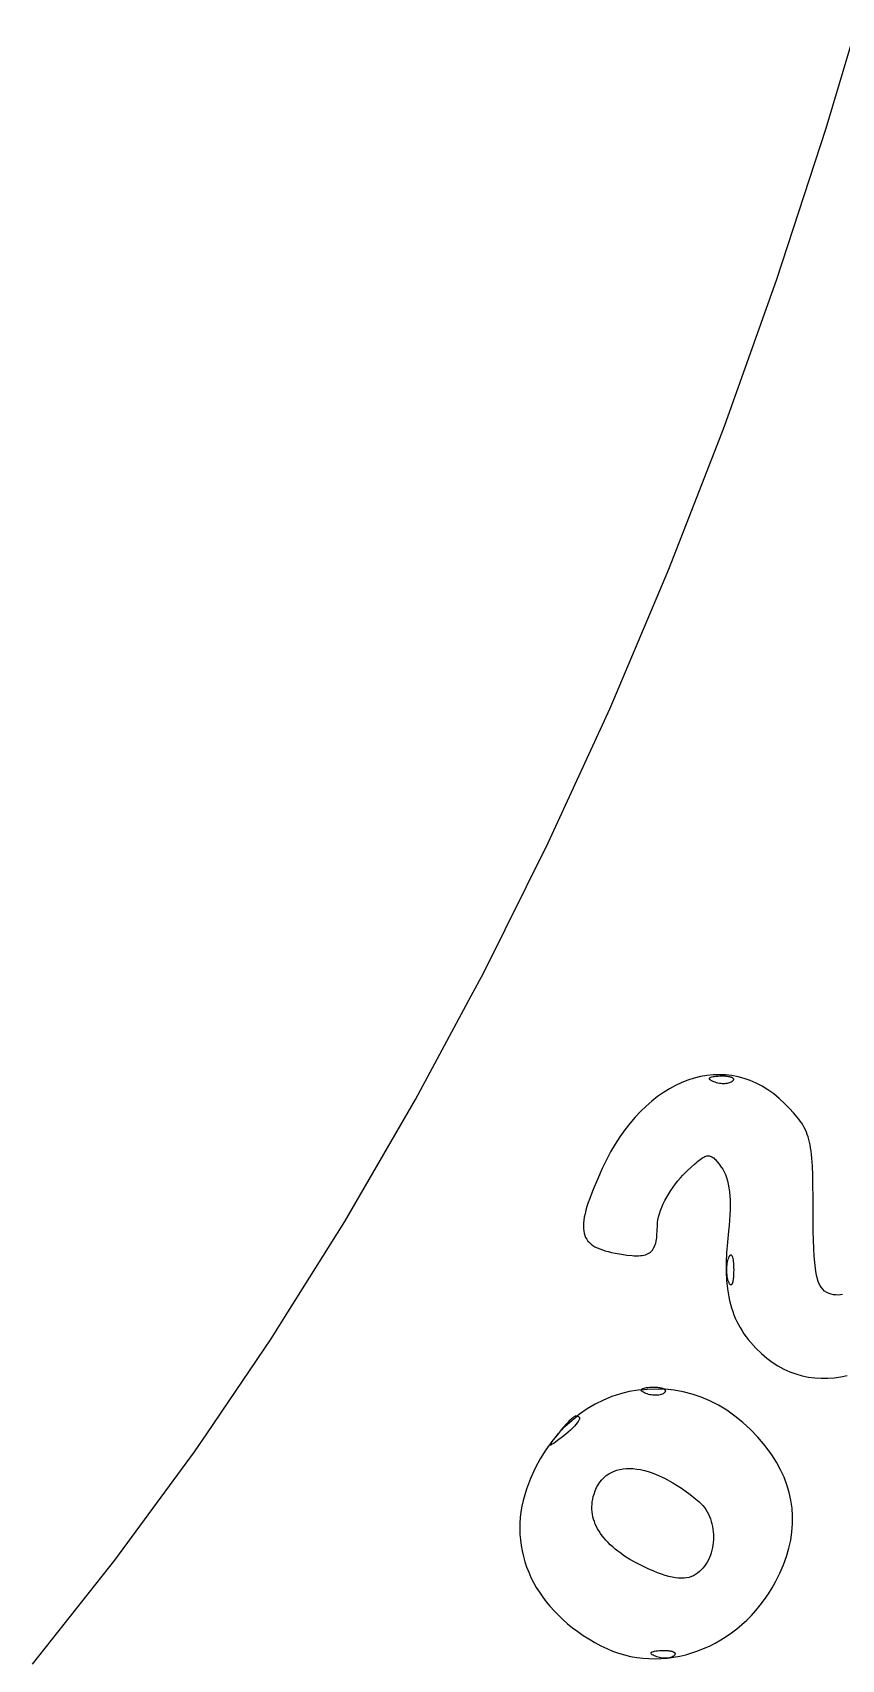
# Model space of a CAD drawing. Extents: x 70.3 to 133.4, y -81.7 to -32.
# Drawn here: x 75.195 to 75.855, y -67.761 to -66.435 of the extents above; entities that cross this region are included whole.
import ezdxf

# ---------------------------------------------------------------- set-up
doc = ezdxf.new("R2010")
doc.units = 0
doc.layers.add('BLACK', color=7, linetype='CONTINUOUS')

msp = doc.modelspace()

# ---------------------------------------------------------------- linework, layer by layer
at = {"layer": 'BLACK', "linetype": 'CONTINUOUS'}
for p, q in [((75.842215, -66.512732), (75.879849, -66.386372)), ((75.801984, -66.635876), (75.842215, -66.512732)), ((75.75918, -66.755757), (75.801984, -66.635876)), ((75.755092, -66.766264), (75.75918, -66.755757)), ((75.713827, -66.872328), (75.755092, -66.766264)), ((75.66595, -66.985543), (75.713827, -66.872328)), ((75.615572, -67.095354), (75.66595, -66.985543)), ((75.562719, -67.201715), (75.615572, -67.095354)), ((75.552817, -67.220132), (75.562719, -67.201715)), ((75.507414, -67.304578), (75.552817, -67.220132)), ((75.724401, -67.290796), (75.719386, -67.293126)), ((75.729462, -67.288818), (75.724401, -67.290796)), ((75.734558, -67.287195), (75.729462, -67.288818)), ((75.739679, -67.285931), (75.734558, -67.287195)), ((75.744815, -67.28503), (75.739679, -67.285931)), ((75.749956, -67.284495), (75.744815, -67.28503)), ((75.746965, -67.287463), (75.747006, -67.287291)), ((75.746969, -67.28764), (75.746965, -67.287463)), ((75.747019, -67.287823), (75.746969, -67.28764)), ((75.747006, -67.287291), (75.747094, -67.287125)), ((75.747116, -67.288012), (75.747019, -67.287823)), ((75.747094, -67.287125), (75.747228, -67.286965)), ((75.74726, -67.288206), (75.747116, -67.288012)), ((75.747228, -67.286965), (75.747407, -67.286812)), ((75.74745, -67.288406), (75.74726, -67.288206)), ((75.747407, -67.286812), (75.747632, -67.286665)), ((75.747687, -67.28861), (75.74745, -67.288406)), ((75.747632, -67.286665), (75.747902, -67.286525)), ((75.747971, -67.28882), (75.747687, -67.28861)), ((75.747902, -67.286525), (75.748217, -67.286392)), ((75.748681, -67.289253), (75.747971, -67.28882)), ((75.748217, -67.286392), (75.748983, -67.286146)), ((75.749581, -67.289703), (75.748681, -67.289253)), ((75.748983, -67.286146), (75.749927, -67.285929)), ((75.750672, -67.290171), (75.749581, -67.289703)), ((75.749927, -67.285929), (75.751049, -67.285742)), ((75.755092, -67.28433), (75.749956, -67.284495)), ((75.751758, -67.29057), (75.750672, -67.290171)), ((75.751049, -67.285742), (75.752347, -67.285587)), ((75.752863, -67.29091), (75.751758, -67.29057)), ((75.752347, -67.285587), (75.753821, -67.285464)), ((75.753978, -67.29119), (75.752863, -67.29091)), ((75.753821, -67.285464), (75.755468, -67.285375)), ((75.755096, -67.291411), (75.753978, -67.29119)), ((75.760212, -67.284538), (75.755092, -67.28433)), ((75.756209, -67.291573), (75.755096, -67.291411)), ((75.755468, -67.285376), (75.756241, -67.28535)), ((75.755468, -67.285375), (75.755468, -67.285376)), ((75.757308, -67.291676), (75.756209, -67.291573)), ((75.756241, -67.28535), (75.756993, -67.285337)), ((75.756993, -67.285337), (75.757721, -67.285336)), ((75.758388, -67.29172), (75.757308, -67.291676)), ((75.757721, -67.285336), (75.758426, -67.285347)), ((75.759439, -67.291706), (75.758388, -67.29172)), ((75.758426, -67.285347), (75.759107, -67.285371)), ((75.759107, -67.285371), (75.759762, -67.285406)), ((75.760453, -67.291635), (75.759439, -67.291706)), ((75.759762, -67.285406), (75.760393, -67.285453)), ((75.765307, -67.285123), (75.760212, -67.284538)), ((75.760393, -67.285453), (75.760997, -67.28551)), ((75.761424, -67.291506), (75.760453, -67.291635)), ((75.760997, -67.28551), (75.761574, -67.285579)), ((75.762343, -67.29132), (75.761424, -67.291506)), ((75.761574, -67.285579), (75.762123, -67.285658)), ((75.762123, -67.285658), (75.762644, -67.285748)), ((75.763202, -67.291077), (75.762343, -67.29132)), ((75.762644, -67.285748), (75.763137, -67.285848)), ((75.763137, -67.285848), (75.7636, -67.285957)), ((75.763994, -67.290778), (75.763202, -67.291077)), ((75.7636, -67.285957), (75.764032, -67.286076)), ((75.76471, -67.290423), (75.763994, -67.290778)), ((75.764032, -67.286076), (75.764434, -67.286204)), ((75.764434, -67.286204), (75.764804, -67.286341)), ((75.765343, -67.290011), (75.76471, -67.290423)), ((75.764804, -67.286341), (75.765142, -67.286488)), ((75.765142, -67.286488), (75.765446, -67.286642)), ((75.770366, -67.286089), (75.765307, -67.285123)), ((75.765627, -67.289785), (75.765343, -67.290011)), ((75.765446, -67.286642), (75.765718, -67.286805)), ((75.765886, -67.289544), (75.765627, -67.289785)), ((75.765718, -67.286805), (75.765955, -67.286975)), ((75.766112, -67.289299), (75.765886, -67.289544)), ((75.765955, -67.286975), (75.766157, -67.287154)), ((75.766296, -67.289059), (75.766112, -67.289299)), ((75.766157, -67.287154), (75.766324, -67.287339)), ((75.766438, -67.288824), (75.766296, -67.289059)), ((75.766324, -67.287339), (75.766454, -67.287532)), ((75.766539, -67.288594), (75.766438, -67.288824)), ((75.766454, -67.287532), (75.766548, -67.287732)), ((75.7666, -67.288369), (75.766539, -67.288594)), ((75.766548, -67.287732), (75.76658, -67.287834)), ((75.76658, -67.287834), (75.766603, -67.287938)), ((75.766615, -67.288259), (75.7666, -67.288369)), ((75.766603, -67.287938), (75.766617, -67.288044)), ((75.766621, -67.288151), (75.766615, -67.288259)), ((75.766617, -67.288044), (75.766621, -67.288151)), ((75.775379, -67.287439), (75.770366, -67.286089)), ((75.780336, -67.289177), (75.775379, -67.287439)), ((75.785227, -67.291307), (75.780336, -67.289177)), ((75.790042, -67.293831), (75.785227, -67.291307)), ((75.449681, -67.403898), (75.507414, -67.304578)), ((75.699981, -67.305894), (75.695345, -67.30993)), ((75.704714, -67.302192), (75.699981, -67.305894)), ((75.709532, -67.298828), (75.704714, -67.302192)), ((75.714426, -67.295805), (75.709532, -67.298828)), ((75.719386, -67.293126), (75.714426, -67.295805)), ((75.79477, -67.296754), (75.790042, -67.293831)), ((75.799401, -67.300079), (75.79477, -67.296754)), ((75.803926, -67.30381), (75.799401, -67.300079)), ((75.808335, -67.307951), (75.803926, -67.30381)), ((75.686402, -67.318988), (75.682115, -67.324004)), ((75.690815, -67.314295), (75.686402, -67.318988)), ((75.695345, -67.30993), (75.690815, -67.314295)), ((75.812181, -67.311856), (75.808335, -67.307951)), ((75.81558, -67.31548), (75.812181, -67.311856)), ((75.817119, -67.317219), (75.81558, -67.31548)), ((75.818557, -67.318926), (75.817119, -67.317219)), ((75.819896, -67.320615), (75.818557, -67.318926)), ((75.677964, -67.329339), (75.673961, -67.33499)), ((75.682115, -67.324004), (75.677964, -67.329339)), ((75.821141, -67.322297), (75.819896, -67.320615)), ((75.822294, -67.323987), (75.821141, -67.322297)), ((75.823359, -67.325696), (75.822294, -67.323987)), ((75.82434, -67.327438), (75.823359, -67.325696)), ((75.825239, -67.329226), (75.82434, -67.327438)), ((75.826061, -67.331073), (75.825239, -67.329226)), ((75.826809, -67.33299), (75.826061, -67.331073)), ((75.670114, -67.340953), (75.666435, -67.347225)), ((75.673961, -67.33499), (75.670114, -67.340953)), ((75.827486, -67.334993), (75.826809, -67.33299)), ((75.828096, -67.337092), (75.827486, -67.334993)), ((75.828643, -67.339301), (75.828096, -67.337092)), ((75.829129, -67.341634), (75.828643, -67.339301)), ((75.829558, -67.344102), (75.829129, -67.341634)), ((75.829933, -67.346719), (75.829558, -67.344102)), ((75.662933, -67.353802), (75.659618, -67.360681)), ((75.666435, -67.347225), (75.662933, -67.353802)), ((75.732029, -67.359828), (75.734792, -67.357243)), ((75.734792, -67.357243), (75.736057, -67.356111)), ((75.736057, -67.356111), (75.737251, -67.355085)), ((75.737251, -67.355085), (75.738377, -67.354164)), ((75.738377, -67.354164), (75.739442, -67.353346)), ((75.739442, -67.353346), (75.740449, -67.352632)), ((75.740449, -67.352632), (75.741403, -67.35202)), ((75.741403, -67.35202), (75.74231, -67.351508)), ((75.74231, -67.351508), (75.743173, -67.351096)), ((75.743173, -67.351096), (75.743998, -67.350784)), ((75.743998, -67.350784), (75.744788, -67.350569)), ((75.744788, -67.350569), (75.74555, -67.35045)), ((75.74555, -67.35045), (75.746288, -67.350428)), ((75.746288, -67.350428), (75.747006, -67.3505)), ((75.747006, -67.3505), (75.747709, -67.350666)), ((75.747709, -67.350666), (75.748402, -67.350925)), ((75.748402, -67.350925), (75.74909, -67.351276)), ((75.74909, -67.351276), (75.749777, -67.351717)), ((75.749777, -67.351717), (75.750468, -67.352248)), ((75.750468, -67.352248), (75.751168, -67.352868)), ((75.751168, -67.352868), (75.751881, -67.353575)), ((75.751881, -67.353575), (75.752612, -67.354369)), ((75.752612, -67.354369), (75.753367, -67.355249)), ((75.753367, -67.355249), (75.754963, -67.357261)), ((75.754963, -67.357261), (75.756708, -67.359604)), ((75.830259, -67.349497), (75.829933, -67.346719)), ((75.830538, -67.35245), (75.830259, -67.349497)), ((75.830971, -67.358932), (75.830538, -67.35245)), ((75.83126, -67.366265), (75.830971, -67.358932)), ((75.655606, -67.369656), (75.652185, -67.377804)), ((75.659618, -67.360681), (75.655606, -67.369656)), ((75.719238, -67.373404), (75.721237, -67.370917)), ((75.721237, -67.370917), (75.723306, -67.368547)), ((75.723306, -67.368547), (75.725435, -67.366316)), ((75.725435, -67.366316), (75.728922, -67.36285)), ((75.728922, -67.36285), (75.732029, -67.359828)), ((75.756708, -67.359604), (75.757942, -67.361466)), ((75.757942, -67.361466), (75.75906, -67.363519)), ((75.75906, -67.363519), (75.760063, -67.365762)), ((75.760063, -67.365762), (75.76095, -67.368195)), ((75.76095, -67.368195), (75.761722, -67.370817)), ((75.761722, -67.370817), (75.762378, -67.373627)), ((75.831432, -67.374555), (75.83126, -67.366265)), ((75.649362, -67.385168), (75.648177, -67.388571)), ((75.650699, -67.381581), (75.649362, -67.385168)), ((75.652185, -67.377804), (75.650699, -67.381581)), ((75.710675, -67.386873), (75.712161, -67.384111)), ((75.712161, -67.384111), (75.713771, -67.381362)), ((75.713771, -67.381362), (75.715494, -67.378647)), ((75.715494, -67.378647), (75.71732, -67.375987)), ((75.71732, -67.375987), (75.719238, -67.373404)), ((75.762378, -67.373627), (75.762919, -67.376625)), ((75.762919, -67.376625), (75.763343, -67.379811)), ((75.763343, -67.379811), (75.763652, -67.383183)), ((75.763652, -67.383183), (75.763845, -67.38674)), ((75.831515, -67.383904), (75.831432, -67.374555)), ((75.831536, -67.394414), (75.831515, -67.383904)), ((75.645536, -67.397726), (75.644963, -67.400445)), ((75.646263, -67.394844), (75.645536, -67.397726)), ((75.647143, -67.391794), (75.646263, -67.394844)), ((75.648177, -67.388571), (75.647143, -67.391794)), ((75.70548, -67.400154), (75.706185, -67.397638)), ((75.706185, -67.397638), (75.707068, -67.395031)), ((75.707068, -67.395031), (75.708118, -67.392354)), ((75.708118, -67.392354), (75.709324, -67.389627)), ((75.709324, -67.389627), (75.710675, -67.386873)), ((75.763727, -67.398521), (75.763456, -67.402815)), ((75.763883, -67.39441), (75.763727, -67.398521)), ((75.763845, -67.38674), (75.763922, -67.390483)), ((75.763922, -67.390483), (75.763883, -67.39441)), ((75.831662, -67.411933), (75.831536, -67.394414)), ((75.403209, -67.477875), (75.449681, -67.403898)), ((75.644285, -67.405418), (75.64418, -67.407683)), ((75.64418, -67.407683), (75.644234, -67.409807)), ((75.644234, -67.409807), (75.644446, -67.411797)), ((75.644546, -67.403007), (75.644285, -67.405418)), ((75.644446, -67.411797), (75.644818, -67.413657)), ((75.644963, -67.400445), (75.644546, -67.403007)), ((75.704227, -67.415164), (75.704463, -67.411289)), ((75.704463, -67.411289), (75.704536, -67.40695)), ((75.704536, -67.40695), (75.704645, -67.404831)), ((75.704645, -67.404831), (75.704963, -67.402559)), ((75.704963, -67.402559), (75.70548, -67.400154)), ((75.762564, -67.41195), (75.761618, -67.420966)), ((75.763068, -67.407292), (75.762564, -67.41195)), ((75.763456, -67.402815), (75.763068, -67.407292)), ((75.832085, -67.426186), (75.831662, -67.411933)), ((75.644818, -67.413657), (75.64535, -67.415394)), ((75.64535, -67.415394), (75.646043, -67.417012)), ((75.646043, -67.417012), (75.646899, -67.418518)), ((75.646899, -67.418518), (75.647917, -67.419916)), ((75.647917, -67.419916), (75.649098, -67.421213)), ((75.649098, -67.421213), (75.650445, -67.422414)), ((75.650445, -67.422414), (75.651957, -67.423524)), ((75.651957, -67.423524), (75.653634, -67.42455)), ((75.653634, -67.42455), (75.655479, -67.425496)), ((75.655479, -67.425496), (75.657492, -67.426368)), ((75.701167, -67.426348), (75.701767, -67.425306)), ((75.701767, -67.425306), (75.702159, -67.424466)), ((75.702159, -67.424466), (75.702299, -67.424166)), ((75.702299, -67.424166), (75.702765, -67.422927)), ((75.702765, -67.422927), (75.70317, -67.421586)), ((75.70317, -67.421586), (75.703515, -67.420141)), ((75.703515, -67.420141), (75.703804, -67.418591)), ((75.703804, -67.418591), (75.704041, -67.416932)), ((75.704041, -67.416932), (75.704227, -67.415164)), ((75.761618, -67.420966), (75.760986, -67.429473)), ((75.657492, -67.426368), (75.659674, -67.427171)), ((75.659674, -67.427171), (75.662025, -67.427912)), ((75.662025, -67.427912), (75.664547, -67.428595)), ((75.664547, -67.428595), (75.66724, -67.429227)), ((75.66724, -67.429227), (75.670105, -67.429812)), ((75.670105, -67.429812), (75.675195, -67.430723)), ((75.675195, -67.430723), (75.679778, -67.431397)), ((75.679778, -67.431397), (75.68388, -67.43182)), ((75.68388, -67.43182), (75.685758, -67.431931)), ((75.685758, -67.431931), (75.687525, -67.431974)), ((75.687525, -67.431974), (75.689184, -67.431945)), ((75.689184, -67.431945), (75.690737, -67.431843)), ((75.690737, -67.431843), (75.692188, -67.431666)), ((75.692188, -67.431666), (75.693541, -67.431411)), ((75.693541, -67.431411), (75.694798, -67.431078)), ((75.694798, -67.431078), (75.695961, -67.430662)), ((75.695961, -67.430662), (75.697036, -67.430164)), ((75.697036, -67.430164), (75.698023, -67.42958)), ((75.698023, -67.42958), (75.698927, -67.428908)), ((75.698927, -67.428908), (75.69975, -67.428147)), ((75.69975, -67.428147), (75.700496, -67.427294)), ((75.700496, -67.427294), (75.701167, -67.426348)), ((75.760986, -67.429473), (75.760673, -67.437501)), ((75.760673, -67.437501), (75.760689, -67.44508)), ((75.761359, -67.439498), (75.76154, -67.438212)), ((75.76154, -67.438212), (75.761772, -67.436967)), ((75.761772, -67.436967), (75.762056, -67.435772)), ((75.762056, -67.435772), (75.762391, -67.434639)), ((75.762391, -67.434639), (75.762778, -67.433577)), ((75.762778, -67.433577), (75.763186, -67.432669)), ((75.763186, -67.432669), (75.763583, -67.431989)), ((75.763583, -67.431989), (75.763776, -67.431732)), ((75.763776, -67.431732), (75.763966, -67.431531)), ((75.763966, -67.431531), (75.764151, -67.431383)), ((75.764151, -67.431383), (75.764333, -67.43129)), ((75.764333, -67.43129), (75.76451, -67.43125)), ((75.76451, -67.43125), (75.764683, -67.431262)), ((75.764683, -67.431262), (75.764851, -67.431325)), ((75.764851, -67.431325), (75.765013, -67.43144)), ((75.765013, -67.43144), (75.76517, -67.431606)), ((75.76517, -67.431606), (75.765322, -67.431821)), ((75.765322, -67.431821), (75.765606, -67.432398)), ((75.765606, -67.432398), (75.765865, -67.433168)), ((75.765865, -67.433168), (75.766096, -67.434124)), ((75.766096, -67.434124), (75.766297, -67.435262)), ((75.766297, -67.435262), (75.766466, -67.436577)), ((75.766466, -67.436577), (75.766602, -67.438063)), ((75.766602, -67.438063), (75.766701, -67.439715)), ((75.832429, -67.432197), (75.832085, -67.426186)), ((75.832871, -67.437523), (75.832429, -67.432197)), ((75.833421, -67.442206), (75.832871, -67.437523)), ((75.760689, -67.44508), (75.761041, -67.452238)), ((75.761127, -67.443499), (75.761153, -67.442152)), ((75.761153, -67.444846), (75.761127, -67.443499)), ((75.761153, -67.442152), (75.76123, -67.440815)), ((75.76123, -67.446183), (75.761153, -67.444846)), ((75.76123, -67.440815), (75.761359, -67.439498)), ((75.761359, -67.447499), (75.76123, -67.446183)), ((75.76154, -67.448785), (75.761359, -67.447499)), ((75.761772, -67.450031), (75.76154, -67.448785)), ((75.762056, -67.451225), (75.761772, -67.450031)), ((75.762391, -67.452358), (75.762056, -67.451225)), ((75.766297, -67.451735), (75.766201, -67.452327)), ((75.766386, -67.4511), (75.766297, -67.451735)), ((75.766466, -67.450421), (75.766386, -67.4511)), ((75.766538, -67.449699), (75.766466, -67.450421)), ((75.766602, -67.448935), (75.766538, -67.449699)), ((75.766656, -67.448129), (75.766602, -67.448935)), ((75.766701, -67.447282), (75.766656, -67.448129)), ((75.766701, -67.439715), (75.766762, -67.441529)), ((75.766736, -67.446395), (75.766701, -67.447282)), ((75.766762, -67.445469), (75.766736, -67.446395)), ((75.766762, -67.441529), (75.766782, -67.443499)), ((75.766782, -67.443499), (75.766762, -67.445469)), ((75.834087, -67.446292), (75.833421, -67.442206)), ((75.834878, -67.449823), (75.834087, -67.446292)), ((75.835801, -67.452843), (75.834878, -67.449823)), ((75.761041, -67.452238), (75.761738, -67.459006)), ((75.761738, -67.459006), (75.762217, -67.462253)), ((75.762217, -67.462253), (75.762786, -67.465412)), ((75.762778, -67.453421), (75.762391, -67.452358)), ((75.762984, -67.453903), (75.762778, -67.453421)), ((75.763186, -67.454328), (75.762984, -67.453903)), ((75.763386, -67.454697), (75.763186, -67.454328)), ((75.763583, -67.455009), (75.763386, -67.454697)), ((75.763776, -67.455265), (75.763583, -67.455009)), ((75.763966, -67.455467), (75.763776, -67.455265)), ((75.764151, -67.455614), (75.763966, -67.455467)), ((75.764243, -67.455667), (75.764151, -67.455614)), ((75.764333, -67.455707), (75.764243, -67.455667)), ((75.764422, -67.455734), (75.764333, -67.455707)), ((75.76451, -67.455748), (75.764422, -67.455734)), ((75.764597, -67.455748), (75.76451, -67.455748)), ((75.764683, -67.455736), (75.764597, -67.455748)), ((75.764767, -67.45571), (75.764683, -67.455736)), ((75.764851, -67.455672), (75.764767, -67.45571)), ((75.764932, -67.455621), (75.764851, -67.455672)), ((75.765013, -67.455557), (75.764932, -67.455621)), ((75.76517, -67.455392), (75.765013, -67.455557)), ((75.765322, -67.455176), (75.76517, -67.455392)), ((75.765467, -67.454912), (75.765322, -67.455176)), ((75.765606, -67.454599), (75.765467, -67.454912)), ((75.765739, -67.454238), (75.765606, -67.454599)), ((75.765865, -67.453829), (75.765739, -67.454238)), ((75.765984, -67.453374), (75.765865, -67.453829)), ((75.766096, -67.452873), (75.765984, -67.453374)), ((75.766201, -67.452327), (75.766096, -67.452873)), ((75.836865, -67.455397), (75.835801, -67.452843)), ((75.838078, -67.457526), (75.836865, -67.455397)), ((75.839449, -67.459276), (75.838078, -67.457526)), ((75.840985, -67.46069), (75.839449, -67.459276)), ((75.842697, -67.461812), (75.840985, -67.46069)), ((75.84459, -67.462684), (75.842697, -67.461812)), ((75.846403, -67.463283), (75.84459, -67.462684)), ((75.848233, -67.463698), (75.846403, -67.463283)), ((75.850075, -67.463932), (75.848233, -67.463698)), ((75.851929, -67.463987), (75.850075, -67.463932)), ((75.85379, -67.463869), (75.851929, -67.463987)), ((75.855656, -67.463578), (75.85379, -67.463869)), ((75.389545, -67.499627), (75.403209, -67.477875)), ((75.762786, -67.465412), (75.763444, -67.468489)), ((75.763444, -67.468489), (75.764194, -67.471487)), ((75.764194, -67.471487), (75.765035, -67.474408)), ((75.765035, -67.474408), (75.76597, -67.477258)), ((75.76597, -67.477258), (75.766998, -67.480039)), ((75.766998, -67.480039), (75.768121, -67.482756)), ((75.768121, -67.482756), (75.76934, -67.485411)), ((75.76934, -67.485411), (75.770656, -67.48801)), ((75.770656, -67.48801), (75.77207, -67.490554)), ((75.77207, -67.490554), (75.773582, -67.493049)), ((75.337034, -67.576981), (75.389545, -67.499627)), ((75.773582, -67.493049), (75.775195, -67.495497)), ((75.775195, -67.495497), (75.776908, -67.497902)), ((75.776908, -67.497902), (75.778723, -67.500269)), ((75.778723, -67.500269), (75.780641, -67.5026)), ((75.780641, -67.5026), (75.784789, -67.507171)), ((75.784789, -67.507171), (75.78936, -67.511644)), ((75.78936, -67.511644), (75.793718, -67.515409)), ((75.793718, -67.515409), (75.798224, -67.518773)), ((75.798224, -67.518773), (75.802866, -67.521742)), ((75.802866, -67.521742), (75.807633, -67.524319)), ((75.807633, -67.524319), (75.812511, -67.52651)), ((75.812511, -67.52651), (75.817488, -67.528319)), ((75.817488, -67.528319), (75.822553, -67.52975)), ((75.822553, -67.52975), (75.827692, -67.530808)), ((75.827692, -67.530808), (75.832894, -67.531496)), ((75.832894, -67.531496), (75.838146, -67.531821)), ((75.843436, -67.531786), (75.848752, -67.531396)), ((75.848752, -67.531396), (75.854082, -67.530655)), ((75.854082, -67.530655), (75.859412, -67.529567)), ((75.67452, -67.544487), (75.667491, -67.546793)), ((75.681666, -67.542697), (75.67452, -67.544487)), ((75.688907, -67.541424), (75.681666, -67.542697)), ((75.691515, -67.541157), (75.688907, -67.541424)), ((75.691402, -67.541463), (75.691444, -67.541291)), ((75.691406, -67.54164), (75.691402, -67.541463)), ((75.691457, -67.541824), (75.691406, -67.54164)), ((75.691444, -67.541291), (75.691515, -67.541157)), ((75.691554, -67.542012), (75.691457, -67.541824)), ((75.691515, -67.541157), (75.696217, -67.540674)), ((75.691532, -67.541125), (75.691515, -67.541157)), ((75.691666, -67.540965), (75.691532, -67.541125)), ((75.691697, -67.542207), (75.691554, -67.542012)), ((75.691845, -67.540812), (75.691666, -67.540965)), ((75.691887, -67.542406), (75.691697, -67.542207)), ((75.69207, -67.540665), (75.691845, -67.540812)), ((75.692125, -67.542611), (75.691887, -67.542406)), ((75.69234, -67.540525), (75.69207, -67.540665)), ((75.692409, -67.54282), (75.692125, -67.542611)), ((75.692655, -67.540392), (75.69234, -67.540525)), ((75.693119, -67.543253), (75.692409, -67.54282)), ((75.69342, -67.540146), (75.692655, -67.540392)), ((75.694019, -67.543704), (75.693119, -67.543253)), ((75.694365, -67.539929), (75.69342, -67.540146)), ((75.69511, -67.544171), (75.694019, -67.543704)), ((75.695487, -67.539742), (75.694365, -67.539929)), ((75.696196, -67.544571), (75.69511, -67.544171)), ((75.696785, -67.539586), (75.695487, -67.539742)), ((75.697301, -67.544911), (75.696196, -67.544571)), ((75.696217, -67.540674), (75.703573, -67.540449)), ((75.698258, -67.539464), (75.696785, -67.539586)), ((75.698416, -67.545191), (75.697301, -67.544911)), ((75.699905, -67.539375), (75.698258, -67.539464)), ((75.700679, -67.53935), (75.699905, -67.539375)), ((75.70143, -67.539336), (75.700679, -67.53935)), ((75.702159, -67.539336), (75.70143, -67.539336)), ((75.702864, -67.539347), (75.702159, -67.539336)), ((75.703544, -67.539371), (75.702864, -67.539347)), ((75.7042, -67.539406), (75.703544, -67.539371)), ((75.703573, -67.540449), (75.710002, -67.540713)), ((75.70483, -67.539453), (75.7042, -67.539406)), ((75.705434, -67.539511), (75.70483, -67.539453)), ((75.706011, -67.539579), (75.705434, -67.539511)), ((75.706561, -67.539658), (75.706011, -67.539579)), ((75.707082, -67.539748), (75.706561, -67.539658)), ((75.707574, -67.539848), (75.707082, -67.539748)), ((75.708037, -67.539957), (75.707574, -67.539848)), ((75.708431, -67.544778), (75.707639, -67.545077)), ((75.70847, -67.540076), (75.708037, -67.539957)), ((75.709147, -67.544423), (75.708431, -67.544778)), ((75.708871, -67.540204), (75.70847, -67.540076)), ((75.709241, -67.540342), (75.708871, -67.540204)), ((75.709781, -67.544011), (75.709147, -67.544423)), ((75.709579, -67.540488), (75.709241, -67.540342)), ((75.709884, -67.540642), (75.709579, -67.540488)), ((75.710064, -67.543785), (75.709781, -67.544011)), ((75.710002, -67.540713), (75.709884, -67.540642)), ((75.710002, -67.540713), (75.710155, -67.540805)), ((75.710951, -67.540752), (75.710002, -67.540713)), ((75.710323, -67.543544), (75.710064, -67.543785)), ((75.710155, -67.540805), (75.710392, -67.540975)), ((75.710549, -67.543299), (75.710323, -67.543544)), ((75.710392, -67.540975), (75.710595, -67.541154)), ((75.710733, -67.543059), (75.710549, -67.543299)), ((75.710595, -67.541154), (75.710761, -67.541339)), ((75.710875, -67.542824), (75.710733, -67.543059)), ((75.710761, -67.541339), (75.710891, -67.541532)), ((75.710976, -67.542594), (75.710875, -67.542824)), ((75.710891, -67.541532), (75.710985, -67.541732)), ((75.718325, -67.541586), (75.710951, -67.540752)), ((75.711037, -67.542369), (75.710976, -67.542594)), ((75.710985, -67.541732), (75.711018, -67.541834)), ((75.711018, -67.541834), (75.711041, -67.541938)), ((75.711053, -67.542259), (75.711037, -67.542369)), ((75.711041, -67.541938), (75.711054, -67.542044)), ((75.711058, -67.542151), (75.711053, -67.542259)), ((75.711054, -67.542044), (75.711058, -67.542151)), ((75.725673, -67.542956), (75.718325, -67.541586)), ((75.732969, -67.544865), (75.725673, -67.542956)), ((75.74019, -67.547315), (75.732969, -67.544865)), ((75.838146, -67.531821), (75.843436, -67.531786)), ((75.647355, -67.556766), (75.64104, -67.561098)), ((75.653884, -67.552935), (75.647355, -67.556766)), ((75.660604, -67.54961), (75.653884, -67.552935)), ((75.667491, -67.546793), (75.660604, -67.54961)), ((75.699533, -67.545411), (75.698416, -67.545191)), ((75.700646, -67.545573), (75.699533, -67.545411)), ((75.701746, -67.545676), (75.700646, -67.545573)), ((75.702825, -67.54572), (75.701746, -67.545676)), ((75.703876, -67.545707), (75.702825, -67.54572)), ((75.704891, -67.545635), (75.703876, -67.545707)), ((75.705861, -67.545506), (75.704891, -67.545635)), ((75.70678, -67.54532), (75.705861, -67.545506)), ((75.707639, -67.545077), (75.70678, -67.54532)), ((75.747311, -67.550311), (75.74019, -67.547315)), ((75.754309, -67.553855), (75.747311, -67.550311)), ((75.761159, -67.557951), (75.754309, -67.553855)), ((75.767837, -67.562603), (75.761159, -67.557951)), ((75.623857, -67.576827), (75.629152, -67.571253)), ((75.628614, -67.571058), (75.627513, -67.572333)), ((75.629693, -67.569845), (75.628614, -67.571058)), ((75.629152, -67.571253), (75.634964, -67.565928)), ((75.630741, -67.568699), (75.629693, -67.569845)), ((75.631754, -67.567629), (75.630741, -67.568699)), ((75.632722, -67.566642), (75.631754, -67.567629)), ((75.633639, -67.565743), (75.632722, -67.566642)), ((75.634499, -67.564942), (75.633639, -67.565743)), ((75.635293, -67.564244), (75.634499, -67.564942)), ((75.634964, -67.565928), (75.639108, -67.562634)), ((75.636015, -67.563657), (75.635293, -67.564244)), ((75.636846, -67.570937), (75.635344, -67.572435)), ((75.636658, -67.563188), (75.636015, -67.563657)), ((75.637214, -67.562845), (75.636658, -67.563188)), ((75.638125, -67.569548), (75.636846, -67.570937)), ((75.637458, -67.562722), (75.637214, -67.562845)), ((75.637677, -67.562633), (75.637458, -67.562722)), ((75.637871, -67.562579), (75.637677, -67.562633)), ((75.638039, -67.562561), (75.637871, -67.562579)), ((75.63862, -67.56258), (75.638039, -67.562561)), ((75.639177, -67.568274), (75.638125, -67.569548)), ((75.639108, -67.562634), (75.63862, -67.56258)), ((75.64104, -67.561098), (75.639108, -67.562634)), ((75.639108, -67.562634), (75.639138, -67.562637)), ((75.639138, -67.562637), (75.639594, -67.562731)), ((75.64, -67.567116), (75.639177, -67.568274)), ((75.639594, -67.562731), (75.639989, -67.562861)), ((75.639989, -67.562861), (75.640321, -67.563028)), ((75.640325, -67.566583), (75.64, -67.567116)), ((75.640321, -67.563028), (75.640592, -67.563231)), ((75.640592, -67.566081), (75.640325, -67.566583)), ((75.640592, -67.563231), (75.640803, -67.563469)), ((75.6408, -67.56561), (75.640592, -67.566081)), ((75.640949, -67.56517), (75.6408, -67.56561)), ((75.640803, -67.563469), (75.640952, -67.563742)), ((75.641039, -67.564763), (75.640949, -67.56517)), ((75.640952, -67.563742), (75.641041, -67.564049)), ((75.64107, -67.564389), (75.641039, -67.564763)), ((75.641041, -67.564049), (75.64107, -67.564389)), ((75.774319, -67.567813), (75.767837, -67.562603)), ((75.780581, -67.573585), (75.774319, -67.567813)), ((75.327029, -67.591719), (75.337034, -67.576981)), ((75.618413, -67.583374), (75.613534, -67.590163)), ((75.617438, -67.585536), (75.617932, -67.584714)), ((75.617932, -67.584714), (75.618681, -67.58362)), ((75.623626, -67.577069), (75.618413, -67.583374)), ((75.618681, -67.58362), (75.619679, -67.582249)), ((75.619679, -67.582249), (75.620926, -67.5806)), ((75.621347, -67.583917), (75.619977, -67.584916)), ((75.620926, -67.5806), (75.623857, -67.576827)), ((75.622997, -67.582671), (75.621347, -67.583917)), ((75.627145, -67.579448), (75.622997, -67.582671)), ((75.623857, -67.576827), (75.623626, -67.577069)), ((75.624148, -67.576452), (75.623857, -67.576827)), ((75.625273, -67.575037), (75.624148, -67.576452)), ((75.626397, -67.573662), (75.625273, -67.575037)), ((75.627513, -67.572333), (75.626397, -67.573662)), ((75.629518, -67.57755), (75.627145, -67.579448)), ((75.631677, -67.575746), (75.629518, -67.57755)), ((75.63362, -67.57404), (75.631677, -67.575746)), ((75.635344, -67.572435), (75.63362, -67.57404)), ((75.786598, -67.579923), (75.780581, -67.573585)), ((75.792346, -67.586829), (75.786598, -67.579923)), ((75.262159, -67.680125), (75.327029, -67.591719)), ((75.609016, -67.597433), (75.604881, -67.605182)), ((75.613534, -67.590163), (75.609016, -67.597433)), ((75.617179, -67.586264), (75.6172, -67.586088)), ((75.617223, -67.586374), (75.617179, -67.586264)), ((75.6172, -67.586088), (75.617287, -67.585845)), ((75.617333, -67.586418), (75.617223, -67.586374)), ((75.617287, -67.585845), (75.617438, -67.585536)), ((75.617509, -67.586396), (75.617333, -67.586418)), ((75.617751, -67.58631), (75.617509, -67.586396)), ((75.618061, -67.586159), (75.617751, -67.58631)), ((75.618883, -67.585664), (75.618061, -67.586159)), ((75.619977, -67.584916), (75.618883, -67.585664)), ((75.797801, -67.594307), (75.792346, -67.586829)), ((75.801628, -67.600302), (75.797801, -67.594307)), ((75.604881, -67.605182), (75.601155, -67.613406)), ((75.661057, -67.612709), (75.662916, -67.611135)), ((75.662916, -67.611135), (75.664904, -67.609751)), ((75.664904, -67.609751), (75.667017, -67.608557)), ((75.667017, -67.608557), (75.66925, -67.607553)), ((75.66925, -67.607553), (75.671597, -67.606737)), ((75.671597, -67.606737), (75.674055, -67.60611)), ((75.674055, -67.60611), (75.676617, -67.605672)), ((75.676617, -67.605672), (75.67928, -67.605421)), ((75.67928, -67.605421), (75.682037, -67.605358)), ((75.682037, -67.605358), (75.684885, -67.605482)), ((75.684885, -67.605482), (75.687817, -67.605793)), ((75.687817, -67.605793), (75.69083, -67.60629)), ((75.69083, -67.60629), (75.693918, -67.606974)), ((75.693918, -67.606974), (75.697076, -67.607843)), ((75.697076, -67.607843), (75.700299, -67.608897)), ((75.700299, -67.608897), (75.703583, -67.610137)), ((75.703583, -67.610137), (75.710311, -67.613169)), ((75.804971, -67.606362), (75.801628, -67.600302)), ((75.807831, -67.612487), (75.804971, -67.606362)), ((75.597861, -67.6221), (75.596375, -67.626768)), ((75.601155, -67.613406), (75.597861, -67.6221)), ((75.652908, -67.626168), (75.653884, -67.623445)), ((75.653884, -67.623445), (75.65502, -67.620914)), ((75.65502, -67.620914), (75.65631, -67.618576)), ((75.65631, -67.618576), (75.657749, -67.616429)), ((75.657749, -67.616429), (75.659334, -67.614474)), ((75.659334, -67.614474), (75.661057, -67.612709)), ((75.710311, -67.613169), (75.717221, -67.616936)), ((75.717221, -67.616936), (75.724273, -67.621436)), ((75.724273, -67.621436), (75.731428, -67.626665)), ((75.810206, -67.618676), (75.807831, -67.612487)), ((75.812098, -67.624929), (75.810206, -67.618676)), ((75.594113, -67.636087), (75.593332, -67.640731)), ((75.595127, -67.631431), (75.594113, -67.636087)), ((75.596375, -67.626768), (75.595127, -67.631431)), ((75.651164, -67.636545), (75.651262, -67.634487)), ((75.651191, -67.638593), (75.651164, -67.636545)), ((75.651262, -67.634487), (75.651484, -67.632419)), ((75.651484, -67.632419), (75.651832, -67.630343)), ((75.651832, -67.630343), (75.652307, -67.628259)), ((75.652307, -67.628259), (75.652908, -67.626168)), ((75.731428, -67.626665), (75.738646, -67.63262)), ((75.738646, -67.63262), (75.740167, -67.634048)), ((75.740167, -67.634048), (75.74158, -67.635578)), ((75.74158, -67.635578), (75.742886, -67.637201)), ((75.742886, -67.637201), (75.744084, -67.63891)), ((75.813506, -67.631244), (75.812098, -67.624929)), ((75.81443, -67.63762), (75.813506, -67.631244)), ((75.81487, -67.644056), (75.81443, -67.63762)), ((75.592463, -67.649967), (75.59237, -67.654551)), ((75.592783, -67.645359), (75.592463, -67.649967)), ((75.593332, -67.640731), (75.592783, -67.645359)), ((75.651342, -67.64063), (75.651191, -67.638593)), ((75.651617, -67.642655), (75.651342, -67.64063)), ((75.652014, -67.644668), (75.651617, -67.642655)), ((75.652534, -67.646667), (75.652014, -67.644668)), ((75.653175, -67.648652), (75.652534, -67.646667)), ((75.653938, -67.650621), (75.653175, -67.648652)), ((75.654821, -67.652575), (75.653938, -67.650621)), ((75.744084, -67.63891), (75.745177, -67.640698)), ((75.745177, -67.640698), (75.746163, -67.642558)), ((75.746163, -67.642558), (75.747043, -67.644482)), ((75.747043, -67.644482), (75.747818, -67.646463)), ((75.747818, -67.646463), (75.748488, -67.648493)), ((75.748488, -67.648493), (75.749053, -67.650565)), ((75.749053, -67.650565), (75.749513, -67.652671)), ((75.814298, -67.657108), (75.814826, -67.650553)), ((75.814826, -67.650553), (75.81487, -67.644056)), ((75.59237, -67.654551), (75.592503, -67.659108)), ((75.592503, -67.659108), (75.59286, -67.663633)), ((75.59286, -67.663633), (75.593439, -67.668122)), ((75.655824, -67.654513), (75.654821, -67.652575)), ((75.656947, -67.656432), (75.655824, -67.654513)), ((75.658188, -67.658334), (75.656947, -67.656432)), ((75.659548, -67.660216), (75.658188, -67.658334)), ((75.661026, -67.662078), (75.659548, -67.660216)), ((75.662621, -67.66392), (75.661026, -67.662078)), ((75.664333, -67.66574), (75.662621, -67.66392)), ((75.749513, -67.652671), (75.74987, -67.654805)), ((75.74987, -67.654805), (75.750123, -67.656959)), ((75.750263, -67.663464), (75.750105, -67.665623)), ((75.750123, -67.656959), (75.750272, -67.659125)), ((75.750319, -67.661296), (75.750263, -67.663464)), ((75.750272, -67.659125), (75.750319, -67.661296)), ((75.811789, -67.670391), (75.813285, -67.663721)), ((75.813285, -67.663721), (75.814298, -67.657108)), ((75.593439, -67.668122), (75.594238, -67.672571)), ((75.594238, -67.672571), (75.595255, -67.676977)), ((75.595255, -67.676977), (75.596488, -67.681336)), ((75.666161, -67.667538), (75.664333, -67.66574)), ((75.668105, -67.669312), (75.666161, -67.667538)), ((75.670163, -67.671063), (75.668105, -67.669312)), ((75.672336, -67.672789), (75.670163, -67.671063)), ((75.674624, -67.674489), (75.672336, -67.672789)), ((75.677024, -67.676163), (75.674624, -67.674489)), ((75.682163, -67.679428), (75.677024, -67.676163)), ((75.747796, -67.67601), (75.747032, -67.677954)), ((75.748459, -67.674011), (75.747796, -67.67601)), ((75.749022, -67.671966), (75.748459, -67.674011)), ((75.749484, -67.669881), (75.749022, -67.671966)), ((75.749846, -67.667764), (75.749484, -67.669881)), ((75.750105, -67.665623), (75.749846, -67.667764)), ((75.807344, -67.683898), (75.809809, -67.677117)), ((75.809809, -67.677117), (75.811789, -67.670391)), ((75.194958, -67.764801), (75.262159, -67.680125)), ((75.596488, -67.681336), (75.597935, -67.685643)), ((75.597935, -67.685643), (75.599595, -67.689894)), ((75.599595, -67.689894), (75.601466, -67.694087)), ((75.687748, -67.682577), (75.682163, -67.679428)), ((75.693776, -67.685605), (75.687748, -67.682577)), ((75.697568, -67.687356), (75.693776, -67.685605)), ((75.701172, -67.688921), (75.697568, -67.687356)), ((75.704596, -67.6903), (75.701172, -67.688921)), ((75.707845, -67.691494), (75.704596, -67.6903)), ((75.73737, -67.690669), (75.735723, -67.691792)), ((75.73892, -67.689425), (75.73737, -67.690669)), ((75.740373, -67.688067), (75.73892, -67.689425)), ((75.741729, -67.686603), (75.740373, -67.688067)), ((75.742986, -67.685041), (75.741729, -67.686603)), ((75.744146, -67.683388), (75.742986, -67.685041)), ((75.745207, -67.681651), (75.744146, -67.683388)), ((75.746169, -67.679837), (75.745207, -67.681651)), ((75.747032, -67.677954), (75.746169, -67.679837)), ((75.800963, -67.697622), (75.804396, -67.690734)), ((75.804396, -67.690734), (75.807344, -67.683898)), ((75.601466, -67.694087), (75.603545, -67.698215)), ((75.603545, -67.698215), (75.605831, -67.702277)), ((75.605831, -67.702277), (75.608322, -67.706267)), ((75.710927, -67.692505), (75.707845, -67.691494)), ((75.713848, -67.693333), (75.710927, -67.692505)), ((75.716616, -67.69398), (75.713848, -67.693333)), ((75.719236, -67.694446), (75.716616, -67.69398)), ((75.721717, -67.694733), (75.719236, -67.694446)), ((75.724064, -67.69484), (75.721717, -67.694733)), ((75.726284, -67.69477), (75.724064, -67.69484)), ((75.728385, -67.694524), (75.726284, -67.69477)), ((75.730372, -67.694102), (75.728385, -67.694524)), ((75.732253, -67.693505), (75.730372, -67.694102)), ((75.734034, -67.692735), (75.732253, -67.693505)), ((75.735723, -67.691792), (75.734034, -67.692735)), ((75.795096, -67.707557), (75.798125, -67.702684)), ((75.798125, -67.702684), (75.800963, -67.697622)), ((75.608322, -67.706267), (75.611016, -67.710182)), ((75.611016, -67.710182), (75.613912, -67.714017)), ((75.613912, -67.714017), (75.617006, -67.71777)), ((75.784949, -67.721006), (75.788499, -67.716721)), ((75.788499, -67.716721), (75.791884, -67.712237)), ((75.791884, -67.712237), (75.795096, -67.707557)), ((75.617006, -67.71777), (75.620298, -67.721435)), ((75.620298, -67.721435), (75.623786, -67.725009)), ((75.623786, -67.725009), (75.627467, -67.728488)), ((75.627467, -67.728488), (75.63134, -67.731868)), ((75.773396, -67.732636), (75.777389, -67.728967)), ((75.777389, -67.728967), (75.781243, -67.725089)), ((75.781243, -67.725089), (75.784949, -67.721006)), ((75.63134, -67.731868), (75.635403, -67.735145)), ((75.635403, -67.735145), (75.639654, -67.738315)), ((75.639654, -67.738315), (75.644091, -67.741374)), ((75.644091, -67.741374), (75.648713, -67.744319)), ((75.756209, -67.745163), (75.760671, -67.74236)), ((75.760671, -67.74236), (75.765028, -67.739336)), ((75.765028, -67.739336), (75.769273, -67.736093)), ((75.769273, -67.736093), (75.773396, -67.732636)), ((75.648713, -67.744319), (75.653516, -67.747144)), ((75.653516, -67.747144), (75.658501, -67.749847)), ((75.658501, -67.749847), (75.663219, -67.752139)), ((75.663219, -67.752139), (75.668008, -67.754145)), ((75.668008, -67.754145), (75.672857, -67.75587)), ((75.672857, -67.75587), (75.677758, -67.757317)), ((75.69934, -67.755775), (75.699381, -67.755603)), ((75.699344, -67.755952), (75.69934, -67.755775)), ((75.699394, -67.756136), (75.699344, -67.755952)), ((75.699381, -67.755603), (75.699469, -67.755437)), ((75.699491, -67.756325), (75.699394, -67.756136)), ((75.699469, -67.755437), (75.699603, -67.755278)), ((75.699635, -67.756519), (75.699491, -67.756325)), ((75.699603, -67.755278), (75.699782, -67.755125)), ((75.699825, -67.756718), (75.699635, -67.756519)), ((75.699782, -67.755125), (75.700007, -67.754978)), ((75.700062, -67.756923), (75.699825, -67.756718)), ((75.700007, -67.754978), (75.700277, -67.754837)), ((75.700346, -67.757132), (75.700062, -67.756923)), ((75.700277, -67.754837), (75.700592, -67.754704)), ((75.701056, -67.757565), (75.700346, -67.757132)), ((75.700592, -67.754704), (75.701358, -67.754458)), ((75.701358, -67.754458), (75.702302, -67.754241)), ((75.702302, -67.754241), (75.703424, -67.754054)), ((75.703424, -67.754054), (75.704722, -67.753899)), ((75.704722, -67.753899), (75.706196, -67.753776)), ((75.706196, -67.753776), (75.707843, -67.753688)), ((75.707843, -67.753688), (75.708617, -67.753662)), ((75.708617, -67.753662), (75.709368, -67.753649)), ((75.709368, -67.753649), (75.710096, -67.753648)), ((75.710096, -67.753648), (75.710801, -67.75366)), ((75.710801, -67.75366), (75.711482, -67.753683)), ((75.711482, -67.753683), (75.712137, -67.753719)), ((75.712137, -67.753719), (75.712768, -67.753765)), ((75.712768, -67.753765), (75.713372, -67.753823)), ((75.713372, -67.753823), (75.713949, -67.753892)), ((75.713949, -67.753892), (75.714498, -67.753971)), ((75.714498, -67.753971), (75.715019, -67.75406)), ((75.715019, -67.75406), (75.715512, -67.75416)), ((75.715512, -67.75416), (75.715974, -67.75427)), ((75.715974, -67.75427), (75.716407, -67.754389)), ((75.716407, -67.754389), (75.716809, -67.754517)), ((75.716809, -67.754517), (75.717179, -67.754654)), ((75.717179, -67.754654), (75.717517, -67.7548)), ((75.717517, -67.7548), (75.717821, -67.754955)), ((75.717821, -67.754955), (75.718093, -67.755117)), ((75.718093, -67.755117), (75.71833, -67.755288)), ((75.71833, -67.755288), (75.718532, -67.755466)), ((75.718532, -67.755466), (75.718699, -67.755652)), ((75.718813, -67.757136), (75.71867, -67.757372)), ((75.718699, -67.755652), (75.718829, -67.755845)), ((75.718914, -67.756906), (75.718813, -67.757136)), ((75.718829, -67.755845), (75.718922, -67.756044)), ((75.718975, -67.756682), (75.718914, -67.756906)), ((75.718922, -67.756044), (75.718955, -67.756147)), ((75.718955, -67.756147), (75.718978, -67.756251)), ((75.71899, -67.756572), (75.718975, -67.756682)), ((75.718978, -67.756251), (75.718992, -67.756356)), ((75.718996, -67.756463), (75.71899, -67.756572)), ((75.718992, -67.756356), (75.718996, -67.756463)), ((75.722794, -67.758321), (75.727741, -67.757156)), ((75.727741, -67.757156), (75.732645, -67.755747)), ((75.732645, -67.755747), (75.737496, -67.754099)), ((75.737496, -67.754099), (75.742287, -67.752213)), ((75.742287, -67.752213), (75.747009, -67.750093)), ((75.747009, -67.750093), (75.751653, -67.747742)), ((75.751653, -67.747742), (75.756209, -67.745163)), ((75.677758, -67.757317), (75.682704, -67.758488)), ((75.682704, -67.758488), (75.687684, -67.759386)), ((75.687684, -67.759386), (75.69269, -67.760016)), ((75.69269, -67.760016), (75.697714, -67.760379)), ((75.697714, -67.760379), (75.702747, -67.76048)), ((75.701956, -67.758016), (75.701056, -67.757565)), ((75.703047, -67.758483), (75.701956, -67.758016)), ((75.702747, -67.76048), (75.70778, -67.760322)), ((75.704133, -67.758883), (75.703047, -67.758483)), ((75.705238, -67.759223), (75.704133, -67.758883)), ((75.706353, -67.759503), (75.705238, -67.759223)), ((75.707471, -67.759724), (75.706353, -67.759503)), ((75.708583, -67.759885), (75.707471, -67.759724)), ((75.70778, -67.760322), (75.711377, -67.760025)), ((75.709683, -67.759988), (75.708583, -67.759885)), ((75.710763, -67.760033), (75.709683, -67.759988)), ((75.711377, -67.760025), (75.710763, -67.760033)), ((75.712805, -67.759907), (75.711377, -67.760025)), ((75.711377, -67.760025), (75.711814, -67.760019)), ((75.711814, -67.760019), (75.712828, -67.759948)), ((75.714445, -67.759688), (75.712805, -67.759907)), ((75.712828, -67.759948), (75.713799, -67.759819)), ((75.713799, -67.759819), (75.714445, -67.759688)), ((75.714445, -67.759688), (75.717812, -67.759239)), ((75.714718, -67.759633), (75.714445, -67.759688)), ((75.715577, -67.75939), (75.714718, -67.759633)), ((75.716368, -67.759091), (75.715577, -67.75939)), ((75.717085, -67.758735), (75.716368, -67.759091)), ((75.717718, -67.758324), (75.717085, -67.758735)), ((75.718001, -67.758097), (75.717718, -67.758324)), ((75.717812, -67.759239), (75.722794, -67.758321)), ((75.718261, -67.757857), (75.718001, -67.758097)), ((75.718487, -67.757612), (75.718261, -67.757857)), ((75.71867, -67.757372), (75.718487, -67.757612))]:
    msp.add_line(p, q, dxfattribs=at)

doc.saveas('drawing.dxf')
